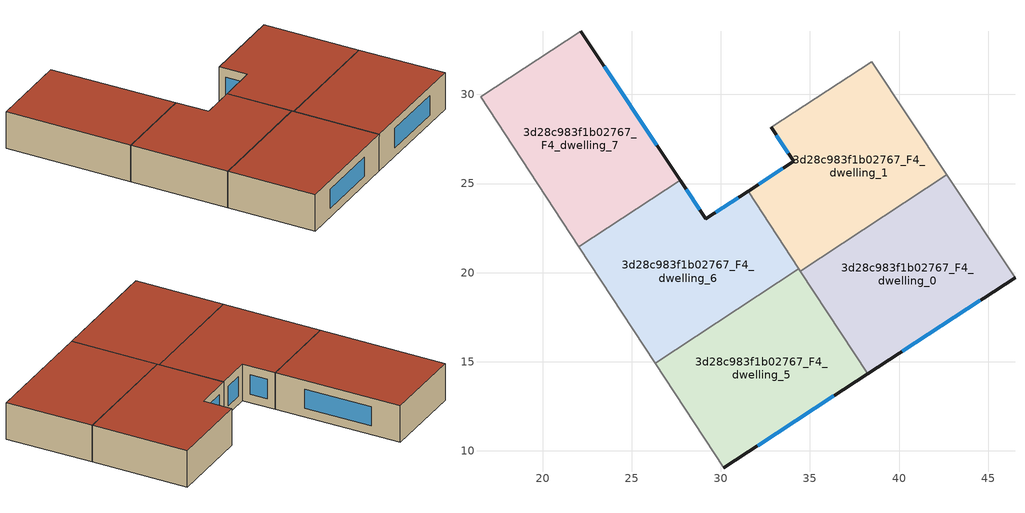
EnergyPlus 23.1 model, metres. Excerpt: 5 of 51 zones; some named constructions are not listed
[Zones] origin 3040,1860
3d28c983f1b02767_F4_dwelling_0
 floor to 3d28c983f1b02767_F3_dwelling_0 (EU_floor_Construction): 42.68,25.48 46.5,19.73 38.24,14.32 34.46,20.09 z12
 wall outside (EU_wall_Construction): 38.24,14.32 46.5,19.73 z12:15
 wall to 3d28c983f1b02767_F4_dwelling_1 (EU_wall_Construction): 42.68,25.48 34.46,20.09 z12:15
 wall adiabatic (EU_wall_Construction): 46.5,19.73 42.68,25.48 z12:15
 wall to 3d28c983f1b02767_F4_dwelling_5 (EU_wall_Construction): 34.46,20.09 38.24,14.32 z12:15
 window (EU_Window_Construction): 40.18,15.59 44.56,18.46 z12.7:14.3
 roof outside (EU_roof_Construction): 46.5,19.73 42.68,25.48 34.46,20.09 38.24,14.32 z15
3d28c983f1b02767_F4_dwelling_1
 floor to 3d28c983f1b02767_F3_dwelling_1 (EU_floor_Construction): 38.46,31.84 42.68,25.48 34.46,20.09 31.52,24.57 34.08,26.26 32.83,28.15 z12
 wall outside (EU_wall_Construction): 32.83,28.15 34.08,26.26 31.52,24.57 z12:15
 wall to 3d28c983f1b02767_F4_dwelling_2 (EU_wall_Construction): 38.46,31.84 32.83,28.15 z12:15
 wall adiabatic (EU_wall_Construction): 42.68,25.48 38.46,31.84 z12:15
 wall to 3d28c983f1b02767_F4_dwelling_6 (EU_wall_Construction): 31.52,24.57 34.38,20.22 z12:15
 wall to 3d28c983f1b02767_F4_dwelling_5 (EU_wall_Construction): 34.38,20.22 34.46,20.09 z12:15
 window (EU_Window_Construction): 33.48,25.86 32.12,24.97 / 33.12,27.7 33.79,26.7 z12.7:14.3
 roof outside (EU_roof_Construction): 42.68,25.48 38.46,31.84 32.83,28.15 34.08,26.26 31.52,24.57 34.46,20.09 z15
3d28c983f1b02767_F4_dwelling_5
 floor to 3d28c983f1b02767_F3_dwelling_5 (EU_floor_Construction): 34.38,20.22 38.24,14.32 30.16,9.04 26.3,14.93 z12
 wall outside (EU_wall_Construction): 30.16,9.04 38.24,14.32 z12:15
 wall adiabatic (EU_wall_Construction): 26.3,14.93 30.16,9.04 z12:15
 wall to 3d28c983f1b02767_F4_dwelling_6 (EU_wall_Construction): 34.38,20.22 26.3,14.93 z12:15
 window (EU_Window_Construction): 32.06,10.28 36.34,13.08 z12.7:14.3
 roof outside (EU_roof_Construction): 38.24,14.32 34.38,20.22 26.3,14.93 30.16,9.04 z15
3d28c983f1b02767_F4_dwelling_6
 floor to 3d28c983f1b02767_F3_dwelling_6 (EU_floor_Construction): 31.52,24.57 34.38,20.22 26.3,14.93 22.02,21.46 27.71,25.19 29.16,23.01 z12
 wall outside (EU_wall_Construction): 31.52,24.57 29.16,23.01 27.71,25.19 z12:15
 wall adiabatic (EU_wall_Construction): 22.02,21.46 26.3,14.93 z12:15
 wall to 3d28c983f1b02767_F4_dwelling_7 (EU_wall_Construction): 27.71,25.19 22.02,21.46 z12:15
 window (EU_Window_Construction): 30.97,24.21 29.71,23.38 / 28.82,23.52 28.05,24.68 z12.7:14.3
 roof outside (EU_roof_Construction): 34.38,20.22 31.52,24.57 29.16,23.01 27.71,25.19 22.02,21.46 26.3,14.93 z15
3d28c983f1b02767_F4_dwelling_7
 floor to 3d28c983f1b02767_F3_dwelling_7 (EU_floor_Construction): 22.13,33.55 27.71,25.19 22.02,21.46 16.51,29.87 z12
 wall outside (EU_wall_Construction): 27.71,25.19 22.13,33.55 z12:15
 wall adiabatic (EU_wall_Construction): 16.51,29.87 22.02,21.46 z12:15
 wall to 3d28c983f1b02767_F4_dwelling_8 (EU_wall_Construction): 22.13,33.55 16.51,29.87 z12:15
 window (EU_Window_Construction): 26.4,27.15 23.44,31.59 z12.7:14.3
 roof outside (EU_roof_Construction): 27.71,25.19 22.13,33.55 16.51,29.87 22.02,21.46 z15
[SCHEDULE:FILE] Column Number=1; Rows to Skip at Top=0; Number of Hours of Data=8760; Column Separator=Comma; Interpolate to Timestep=No; Minutes per Item=60; Adjust Schedule for Daylight Savings=Yes
Name | File
EU_Step8_GainSchedule_3d28c983f1b02767_F2_dwelling_0_f000 | ../../schedules/3d28c983f1b02767/3d28c983f1b02767_F2_dwelling_0_f000_gain.csv
EU_Step8_GainSchedule_3d28c983f1b02767_F2_dwelling_1_f000 | ../../schedules/3d28c983f1b02767/3d28c983f1b02767_F2_dwelling_1_f000_gain.csv
EU_Step8_GainSchedule_3d28c983f1b02767_F2_dwelling_2_f000 | ../../schedules/3d28c983f1b02767/3d28c983f1b02767_F2_dwelling_2_f000_gain.csv
EU_Step8_GainSchedule_3d28c983f1b02767_F2_dwelling_3_f000 | ../../schedules/3d28c983f1b02767/3d28c983f1b02767_F2_dwelling_3_f000_gain.csv
EU_Step8_GainSchedule_3d28c983f1b02767_F2_dwelling_4_f000 | ../../schedules/3d28c983f1b02767/3d28c983f1b02767_F2_dwelling_4_f000_gain.csv
EU_Step8_GainSchedule_3d28c983f1b02767_F2_dwelling_5_f000 | ../../schedules/3d28c983f1b02767/3d28c983f1b02767_F2_dwelling_5_f000_gain.csv
EU_Step8_GainSchedule_3d28c983f1b02767_F2_dwelling_6_f000 | ../../schedules/3d28c983f1b02767/3d28c983f1b02767_F2_dwelling_6_f000_gain.csv
EU_Step8_GainSchedule_3d28c983f1b02767_F2_dwelling_7_f000 | ../../schedules/3d28c983f1b02767/3d28c983f1b02767_F2_dwelling_7_f000_gain.csv
EU_Step8_GainSchedule_3d28c983f1b02767_F2_dwelling_8_f000 | ../../schedules/3d28c983f1b02767/3d28c983f1b02767_F2_dwelling_8_f000_gain.csv
EU_Step8_GainSchedule_3d28c983f1b02767_F2_dwelling_9_f000 | ../../schedules/3d28c983f1b02767/3d28c983f1b02767_F2_dwelling_9_f000_gain.csv
